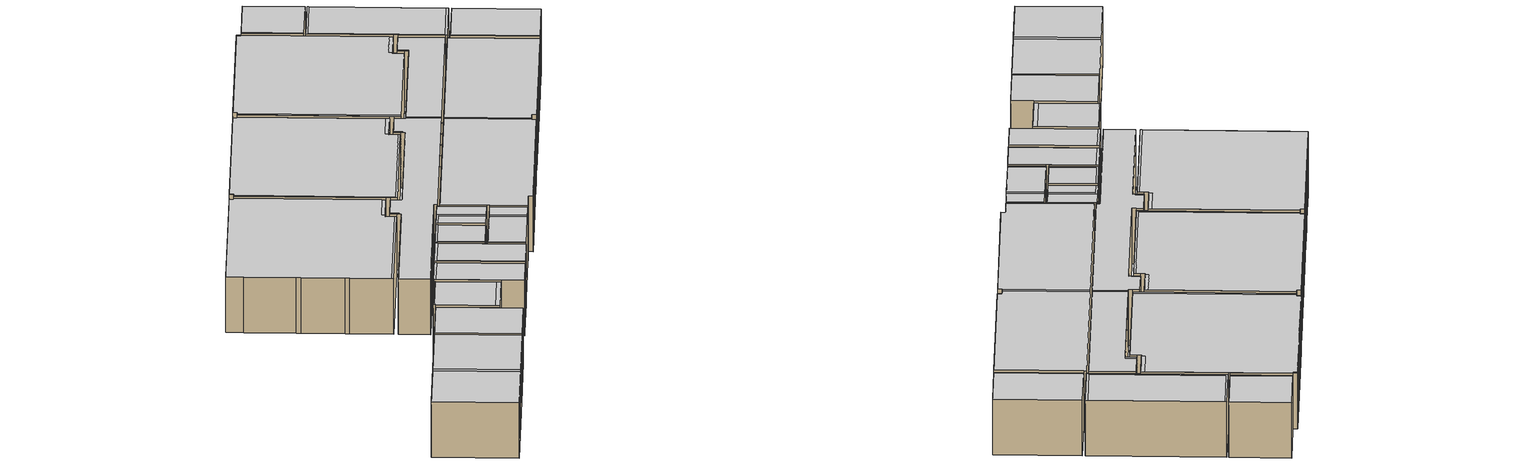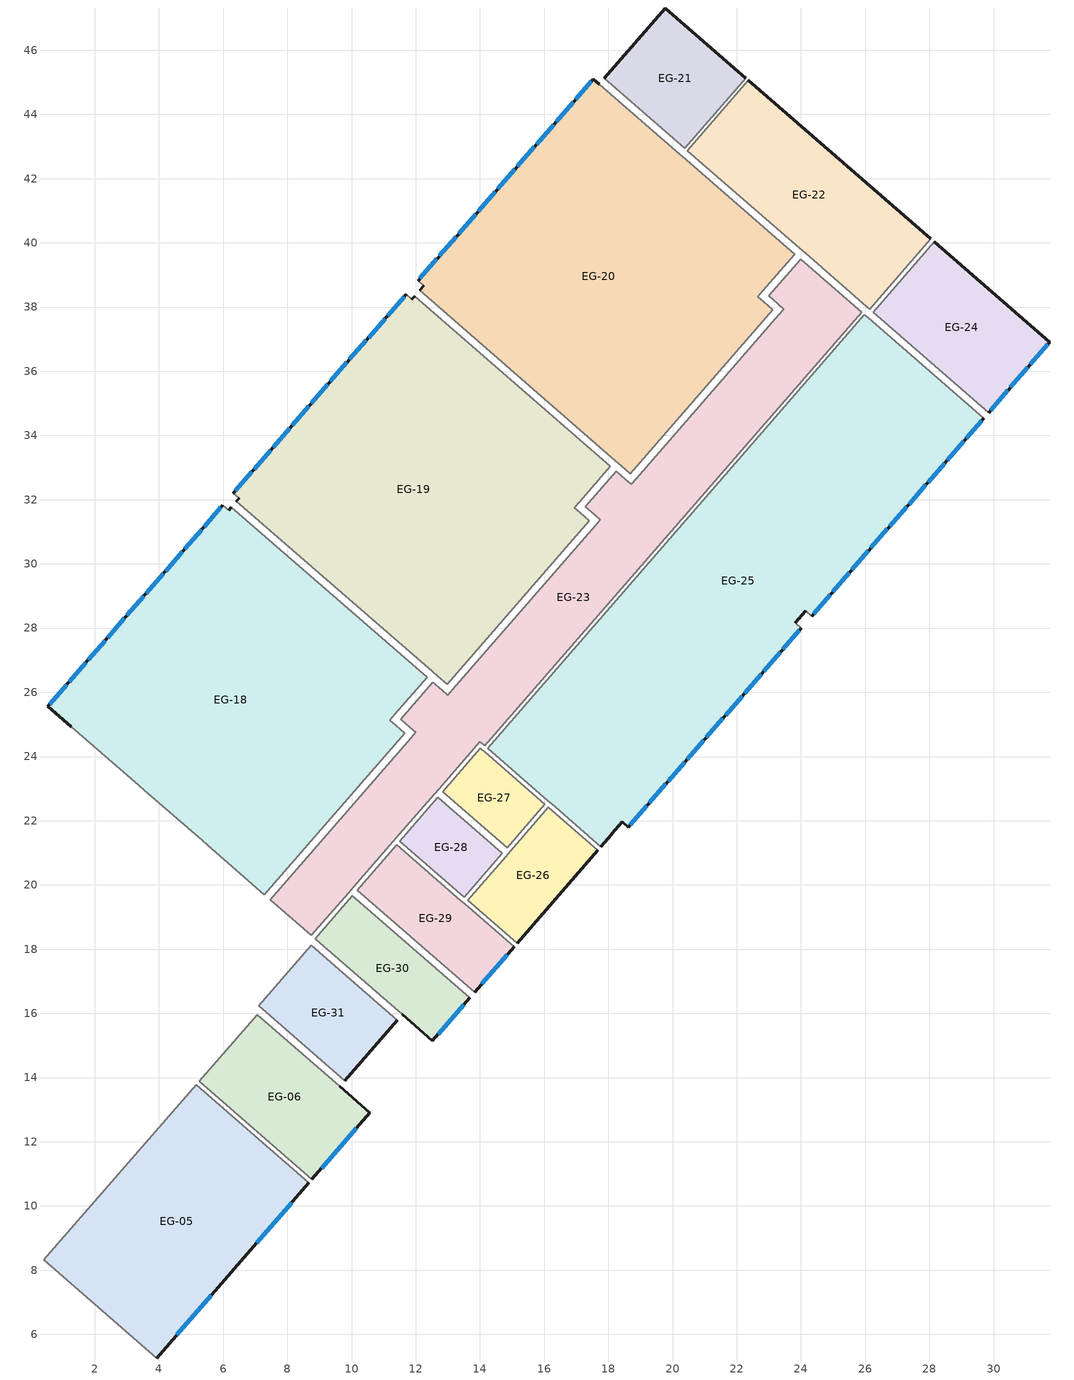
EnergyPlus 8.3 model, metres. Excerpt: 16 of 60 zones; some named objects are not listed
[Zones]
EG-06
 floor ground (Wermsdorf_Bodenplatte_U_0_216): 8.77,10.83 5.26,13.89 7.06,15.96 10.57,12.91 z0.01
 wall outside (Wermsdorf_Aussenwand_U_0_158): 8.77,10.83 10.57,12.91 9.64,13.72 z0.01:3.39
 wall to EG-05 (Wermsdorf_Innenwand_15cm_U_1_94): 5.26,13.89 8.77,10.83 z0.01:3.39
 wall to EG-02 (Wermsdorf_Innenwand_24cm_U_1_56): 7.06,15.96 5.26,13.89 z0.01:3.39
 wall to EG-31 (Wermsdorf_Innenwand_24cm_U_1_56): 9.64,13.72 7.06,15.96 z0.01:3.39
 window (Wermsdorf_Fenster_U_1_0): 9.07,11.18 10.15,12.43 z0.7:2.84
 ceiling to OG-02 (Wermsdorf_Innendecke_39cm_U_2_24): 10.57,12.91 7.06,15.96 5.26,13.89 8.77,10.83 z3.39
EG-05
 floor ground (Wermsdorf_Bodenplatte_U_0_216): 3.93,5.26 0.41,8.32 5.16,13.78 8.67,10.72 z0.01
 wall outside (Wermsdorf_Aussenwand_U_0_158): 3.93,5.26 8.67,10.72 z0.01:3.39
 wall to EG-03 (Wermsdorf_Innenwand_15cm_U_1_94): 0.41,8.32 3.93,5.26 z0.01:3.39
 wall to EG-02 (Wermsdorf_Innenwand_24cm_U_1_56): 5.16,13.78 0.41,8.32 z0.01:3.39
 window (Wermsdorf_Fenster_U_1_0): 4.55,5.98 5.63,7.23 / 7.05,8.86 8.13,10.1 z0.7:2.84
 ceiling adiabatic (Wermsdorf_Innendecke_39cm_U_2_24): 2.57,10.8 6.09,7.75 6.24,7.93 2.73,10.98 z3.39
 ceiling to OG-02 (Wermsdorf_Innendecke_39cm_U_2_24_REV_): 8.67,10.72 5.16,13.78 2.73,10.98 6.24,7.93 z3.39
 ceiling to OG-03 (Wermsdorf_Innendecke_39cm_U_2_24_REV_): 3.93,5.26 6.09,7.75 2.57,10.8 0.41,8.32 z3.39
EG-29
 floor ground (Wermsdorf_Bodenplatte_U_0_216): 10.18,19.84 11.41,21.25 15.06,18.07 13.83,16.66 z0.01
 wall outside (Wermsdorf_Aussenwand_U_0_158): 13.83,16.66 15.06,18.07 z0.01:3.39
 wall to EG-30 (Wermsdorf_Innenwand_24cm_U_1_56): 10.18,19.84 13.83,16.66 z0.01:3.39
 wall to EG-23 (Wermsdorf_Innenwand_15cm_U_1_94): 11.41,21.25 10.18,19.84 z0.01:3.39
 wall adiabatic (Wermsdorf_Innenwand_15cm_U_1_94): 13.52,19.41 13.41,19.51 z0.01:3.39
 wall to EG-26 (Wermsdorf_Innenwand_15cm_U_1_94): 15.06,18.07 13.52,19.41 z0.01:3.39
 wall to EG-28 (Wermsdorf_Innenwand_15cm_U_1_94): 13.41,19.51 11.41,21.25 z0.01:3.39
 window (Wermsdorf_Fenster_U_1_0): 14.06,16.92 14.85,17.83 z2.17:2.48
 ceiling adiabatic (Wermsdorf_Innendecke_39cm_U_2_24): 11.41,21.25 10.18,19.84 13.83,16.66 13.87,16.7 10.31,19.79 11.51,21.16 z3.39
 ceiling to OG-23 (Wermsdorf_Innendecke_39cm_U_2_24): 11.51,21.16 10.31,19.79 13.87,16.7 15.06,18.07 z3.39
EG-28
 floor ground (Wermsdorf_Bodenplatte_U_0_216): 13.51,19.62 11.5,21.37 12.68,22.72 14.69,20.98 z0.01
 wall to EG-23 (Wermsdorf_Innenwand_15cm_U_1_94): 12.68,22.72 11.5,21.37 z0.01:3.39
 wall to EG-26 (Wermsdorf_Innenwand_15cm_U_1_94): 13.51,19.62 14.69,20.98 z0.01:3.39
 wall to EG-27 (Wermsdorf_Innenwand_24cm_U_1_56): 14.69,20.98 12.68,22.72 z0.01:3.39
 ceiling adiabatic (Wermsdorf_Innendecke_39cm_U_2_24): 12.68,22.72 11.5,21.37 13.51,19.62 13.56,19.68 11.66,21.33 12.79,22.64 z3.39
 ceiling to OG-22 (Wermsdorf_Innendecke_39cm_U_2_24): 13.56,19.68 14.69,20.98 12.79,22.64 11.66,21.33 z3.39
EG-27
 floor ground (Wermsdorf_Bodenplatte_U_0_216): 14.02,24.25 16.02,22.51 14.85,21.16 12.84,22.9 z0.01
 wall to EG-23 (Wermsdorf_Innenwand_15cm_U_1_94): 14.06,24.22 14.02,24.25 12.84,22.9 z0.01:3.39
 wall to EG-26 (Wermsdorf_Innenwand_15cm_U_1_94): 14.85,21.16 16.02,22.51 z0.01:3.39
 wall adiabatic (Wermsdorf_Innenwand_15cm_U_1_94): 14.14,24.14 14.06,24.22 z0.01:3.39
 wall to EG-25 (Wermsdorf_Innenwand_15cm_U_1_94): 16.02,22.51 14.14,24.14 z0.01:3.39
 ceiling to OG-22 (Wermsdorf_Innendecke_39cm_U_2_24_REV_): 12.94,22.82 14.85,21.16 15.33,21.72 13.43,23.37 z3.39
 ceiling adiabatic (Wermsdorf_Innendecke_39cm_U_2_24): 15.43,21.83 13.42,23.57 12.84,22.9 12.94,22.82 13.43,23.37 15.33,21.72 z3.39
 ceiling to OG-20 (Wermsdorf_Innendecke_39cm_U_2_24): 16.02,22.51 14.02,24.25 13.42,23.57 15.43,21.83 z3.39
EG-18
 floor ground (Wermsdorf_Bodenplatte_U_0_216): 7.29,19.7 0.54,25.56 5.99,31.83 6.17,31.67 6.26,31.77 12.35,26.47 11.19,25.13 11.66,24.73 z0.01
 wall outside (Wermsdorf_Innenwand_24cm_U_1_56): 6.26,31.77 6.17,31.67 z0.01:3.39
 wall outside (Wermsdorf_Aussenwand_U_0_158): 5.99,31.83 0.54,25.56 1.27,24.93 z0.01:3.39
 wall adiabatic (Wermsdorf_Innenwand_24cm_U_1_56): 5.35,21.39 5.53,21.23 / 3.37,23.11 3.55,22.95 / 6.17,31.67 5.99,31.83 / 11.37,24.98 11.19,25.13 11.35,25.32 z0.01:3.39
 wall to EG-02 (Wermsdorf_Innenwand_24cm_U_1_56): 5.53,21.23 7.29,19.7 z0.01:3.39
 wall to EG-32 (Wermsdorf_Innenwand_24cm_U_1_56): 1.27,24.93 3.37,23.11 z0.01:3.39
 wall to EG-17 (Wermsdorf_Innenwand_24cm_U_1_56): 3.55,22.95 5.35,21.39 z0.01:3.39
 wall to EG-19 (Wermsdorf_Innenwand_24cm_U_1_56): 12.35,26.47 6.26,31.77 z0.01:3.39
 wall to EG-23 (Wermsdorf_Innenwand_24cm_U_1_56): 11.35,25.32 12.35,26.47 / 7.29,19.7 11.66,24.73 11.37,24.98 z0.01:3.39
 window (Wermsdorf_Fenster_U_1_0): 1.13,26.23 0.6,25.63 / 1.73,26.92 1.2,26.32 / 2.33,27.61 1.8,27.01 / 2.93,28.3 2.41,27.7 / 3.53,29 3.01,28.4 / 4.13,29.69 3.61,29.09 / 4.73,30.38 4.21,29.78 / 5.33,31.07 4.81,30.47 / 5.93,31.76 5.41,31.16 z0.1:2.08; 1.13,26.23 0.6,25.63 / 1.73,26.92 1.2,26.32 / 2.33,27.61 1.8,27.01 / 2.93,28.3 2.41,27.7 / 3.53,29 3.01,28.4 / 4.13,29.69 3.61,29.09 / 4.73,30.38 4.21,29.78 / 5.33,31.07 4.81,30.47 / 5.93,31.76 5.41,31.16 z2.2:3.3
 ceiling adiabatic (Wermsdorf_Innendecke_39cm_U_2_24): 7.2,19.78 7.29,19.7 11.66,24.73 11.57,24.8 z3.39; 11.26,25.22 12.35,26.47 12.19,26.61 11.1,25.36 z3.39
 ceiling to OG-14 (Wermsdorf_Innendecke_39cm_U_2_24): 0.54,25.56 7.2,19.78 11.57,24.8 11.19,25.13 11.26,25.22 11.1,25.36 12.19,26.61 6.26,31.77 6.17,31.67 5.99,31.83 z3.39
EG-19
 floor ground (Wermsdorf_Bodenplatte_U_0_216): 18.06,33.04 16.94,31.75 17.41,31.35 12.98,26.25 6.42,31.95 6.5,32.05 6.32,32.2 11.7,38.39 11.88,38.24 11.97,38.34 z0.01
 wall outside (Wermsdorf_Innenwand_24cm_U_1_56): 11.97,38.34 11.88,38.24 / 6.5,32.05 6.42,31.95 z0.01:3.39
 wall outside (Wermsdorf_Aussenwand_U_0_158): 11.7,38.39 6.32,32.2 z0.01:3.39
 wall adiabatic (Wermsdorf_Innenwand_24cm_U_1_56): 11.88,38.24 11.7,38.39 / 12.51,26.65 12.69,26.5 / 6.32,32.2 6.5,32.05 / 17.13,31.6 16.94,31.75 17.1,31.94 z0.01:3.39
 wall to EG-23 (Wermsdorf_Innenwand_24cm_U_1_56): 12.69,26.5 12.98,26.25 17.41,31.35 17.13,31.6 / 17.1,31.94 18.06,33.04 z0.01:3.39
 wall to EG-20 (Wermsdorf_Innenwand_24cm_U_1_56): 18.06,33.04 11.97,38.34 z0.01:3.39
 window (Wermsdorf_Fenster_U_1_0): 6.89,32.86 6.38,32.27 / 7.48,33.55 6.97,32.96 / 8.08,34.23 7.56,33.64 / 8.67,34.91 8.16,34.32 / 9.26,35.59 8.75,35 / 9.86,36.28 9.34,35.69 / 10.45,36.96 9.94,36.37 / 11.05,37.64 10.53,37.05 / 11.64,38.33 11.12,37.73 z0.1:2.08; 6.89,32.86 6.38,32.27 / 7.48,33.55 6.97,32.96 / 8.08,34.23 7.56,33.64 / 8.67,34.91 8.16,34.32 / 9.26,35.59 8.75,35 / 9.86,36.28 9.34,35.69 / 10.45,36.96 9.94,36.37 / 11.05,37.64 10.53,37.05 / 11.64,38.33 11.12,37.73 z2.2:3.3
 ceiling adiabatic (Wermsdorf_Innendecke_39cm_U_2_24): 16.84,31.93 16.99,31.81 18.06,33.04 17.91,33.17 z3.39; 12.98,26.25 17.41,31.35 17.32,31.43 12.94,26.39 6.47,32.01 6.42,31.95 z3.39; 6.54,32.09 6.36,32.25 6.32,32.2 6.5,32.05 z3.39
 ceiling to OG-15 (Wermsdorf_Innendecke_39cm_U_2_24): 16.84,31.93 17.91,33.17 11.97,38.34 11.88,38.24 11.7,38.39 6.36,32.25 6.54,32.09 6.47,32.01 12.94,26.39 17.32,31.43 16.94,31.75 16.99,31.81 z3.39
EG-20
 floor ground (Wermsdorf_Bodenplatte_U_0_216): 17.53,45.1 23.8,39.65 22.65,38.32 23.12,37.91 18.69,32.81 12.12,38.52 12.25,38.67 12.07,38.83 z0.01
 wall outside (Wermsdorf_Innenwand_24cm_U_1_56): 12.25,38.67 12.12,38.52 z0.01:3.39
 wall outside (Wermsdorf_Aussenwand_U_0_158): 17.71,44.94 17.53,45.1 12.07,38.83 z0.01:3.39
 wall adiabatic (Wermsdorf_Innenwand_24cm_U_1_56): 18.22,33.22 18.4,33.06 / 12.07,38.83 12.25,38.67 / 20.3,42.69 20.23,42.76 / 22.83,38.16 22.65,38.32 22.81,38.5 z0.01:3.39
 wall to EG-23 (Wermsdorf_Innenwand_24cm_U_1_56): 18.4,33.06 18.69,32.81 23.12,37.91 22.83,38.16 / 22.81,38.5 23.8,39.65 z0.01:3.39
 wall to EG-22 (Wermsdorf_Innenwand_24cm_U_1_56): 23.8,39.65 20.3,42.69 z0.01:3.39
 wall to EG-21 (Wermsdorf_Innenwand_24cm_U_1_56): 20.23,42.76 17.71,44.94 z0.01:3.39
 window (Wermsdorf_Fenster_U_1_0): 12.66,39.5 12.13,38.89 / 13.27,40.2 12.74,39.59 / 13.87,40.89 13.34,40.29 / 14.48,41.59 13.95,40.99 / 15.08,42.29 14.56,41.68 / 15.69,42.99 15.16,42.38 / 16.3,43.68 15.77,43.08 / 16.9,44.38 16.38,43.78 / 17.47,45.03 16.98,44.47 z0.1:2.08; 12.66,39.5 12.13,38.89 / 13.27,40.2 12.74,39.59 / 13.87,40.89 13.34,40.29 / 14.48,41.59 13.95,40.99 / 15.08,42.29 14.56,41.68 / 15.69,42.99 15.16,42.38 / 16.3,43.68 15.77,43.08 / 16.9,44.38 16.38,43.78 / 17.47,45.03 16.98,44.47 z2.2:3.3
 ceiling adiabatic (Wermsdorf_Innendecke_39cm_U_2_24): 23.8,39.65 23.66,39.78 22.57,38.52 22.72,38.39 z3.39; 17.65,44.87 17.71,44.94 17.53,45.1 17.46,45.03 z3.39; 12.09,38.85 12.07,38.83 12.25,38.67 12.27,38.69 z3.39; 18.77,32.91 12.21,38.61 12.12,38.52 18.69,32.81 z3.39
 ceiling to OG-16 (Wermsdorf_Innendecke_39cm_U_2_24): 22.57,38.52 23.66,39.78 17.71,44.94 17.65,44.87 17.46,45.03 12.09,38.85 12.27,38.69 12.21,38.61 18.77,32.91 23.12,37.91 22.65,38.32 22.72,38.39 z3.39
EG-21
 floor ground (Wermsdorf_Bodenplatte_U_0_216): 19.77,47.31 22.29,45.13 20.38,42.94 17.87,45.13 z0.01
 wall outside (Wermsdorf_Aussenwand_U_0_158): 22.29,45.13 19.77,47.31 17.87,45.13 z0.01:3.39
 wall to EG-22 (Wermsdorf_Innenwand_15cm_U_1_94): 20.38,42.94 22.29,45.13 z0.01:3.39
 ceiling adiabatic (Wermsdorf_Innendecke_39cm_U_2_24): 20.44,43 17.92,45.19 17.87,45.13 20.38,42.94 z3.39
 ceiling to OG-17 (Wermsdorf_Innendecke_39cm_U_2_24): 22.29,45.13 19.77,47.31 17.92,45.19 20.44,43 z3.39
EG-22
 floor ground (Wermsdorf_Bodenplatte_U_0_216): 28.04,40.13 26.14,37.94 20.46,42.87 22.36,45.06 z0.01
 wall outside (Wermsdorf_Aussenwand_U_0_158): 28.04,40.13 22.36,45.06 z0.01:3.39
 wall adiabatic (Wermsdorf_Innenwand_24cm_U_1_56): 23.96,39.83 24.14,39.67 / 26.05,38.01 26.14,37.94 z0.01:3.39
 wall to EG-23 (Wermsdorf_Innenwand_24cm_U_1_56): 24.14,39.67 26.05,38.01 z0.01:3.39
 wall to EG-24 (Wermsdorf_Innenwand_15cm_U_1_94): 26.14,37.94 28.04,40.13 z0.01:3.39
 ceiling adiabatic (Wermsdorf_Innendecke_39cm_U_2_24): 20.46,42.87 26.14,37.94 28.04,40.13 27.94,40.21 26.09,38.08 20.58,42.87 22.43,45 22.36,45.06 z3.39
 ceiling to OG-18 (Wermsdorf_Innendecke_39cm_U_2_24): 27.94,40.21 22.43,45 20.58,42.87 26.09,38.08 z3.39
EG-30
 floor ground (Wermsdorf_Bodenplatte_U_0_216): 10.02,19.66 13.68,16.48 12.52,15.15 8.87,18.33 z0.01
 wall outside (Wermsdorf_Aussenwand_U_0_158): 11.59,15.97 12.52,15.15 13.68,16.48 z0.01:3.39
 wall adiabatic (Wermsdorf_Innenwand_24cm_U_1_56): 8.87,18.33 8.9,18.3 z0.01:3.39
 wall to EG-31 (Wermsdorf_Innenwand_24cm_U_1_56): 8.9,18.3 11.59,15.97 z0.01:3.39
 wall to EG-23 (Wermsdorf_Innenwand_15cm_U_1_94): 10.02,19.66 8.87,18.33 z0.01:3.39
 window (Wermsdorf_Fenster_U_1_0): 12.7,15.36 13.49,16.27 z2.17:2.48
 ceiling adiabatic (Wermsdorf_Innendecke_39cm_U_2_24): 10.12,19.57 10.02,19.66 8.87,18.33 8.97,18.24 z3.39
 ceiling to OG-24 (Wermsdorf_Innendecke_39cm_U_2_24): 12.52,15.15 13.68,16.48 10.12,19.57 8.97,18.24 z3.39
EG-31
 floor ground (Wermsdorf_Bodenplatte_U_0_216): 11.43,15.78 9.79,13.9 7.11,16.24 8.75,18.12 z0.01
 wall outside (Wermsdorf_Aussenwand_U_0_158): 9.79,13.9 11.43,15.78 z0.01:3.39
 wall adiabatic (Wermsdorf_Innenwand_24cm_U_1_56): 7.11,16.24 7.22,16.15 z0.01:3.39
 wall to EG-02 (Wermsdorf_Innenwand_24cm_U_1_56): 8.75,18.12 7.11,16.24 z0.01:3.39
 ceiling adiabatic (Wermsdorf_Innendecke_39cm_U_2_24): 7.17,16.18 8.81,18.06 8.75,18.12 8.48,17.81 8.51,17.79 7.14,16.22 z3.39; 9.61,14.06 9.79,13.9 11.43,15.78 11.25,15.94 z3.39
 ceiling to OG-01 (Wermsdorf_Innendecke_39cm_U_2_24): 7.14,16.22 8.51,17.79 8.48,17.81 7.11,16.24 z3.39
 ceiling to OG-02 (Wermsdorf_Innendecke_39cm_U_2_24_REV_): 11.25,15.94 8.81,18.06 7.17,16.18 9.61,14.06 z3.39
EG-23
 floor ground (Wermsdorf_Bodenplatte_U_0_216): 25.89,37.83 14.16,24.33 14,24.47 8.75,18.43 7.47,19.54 12,24.75 11.53,25.16 12.53,26.31 13,25.91 17.75,31.37 17.28,31.78 18.24,32.88 18.71,32.47 23.46,37.94 22.99,38.34 23.99,39.49 z0.01
 wall adiabatic (Wermsdorf_Innenwand_15cm_U_1_94): 11.29,21.35 11.39,21.46 / 9.91,19.76 10.06,19.94 / 12.57,22.82 12.73,23 / 13.9,24.35 14,24.47 14.11,24.37 z0.01:3.39
 wall adiabatic (Wermsdorf_Innenwand_24cm_U_1_56): 13.16,26.09 13,25.91 12.82,26.07 / 18.87,32.65 18.71,32.47 18.53,32.63 / 11.81,24.91 12,24.75 11.84,24.57 / 17.57,31.53 17.75,31.37 17.59,31.19 / 23.28,38.1 23.46,37.94 23.3,37.76 z0.01:3.39
 wall to EG-02 (Wermsdorf_Innenwand_24cm_U_1_56): 7.47,19.54 8.75,18.43 z0.01:3.39
 wall to EG-25 (Wermsdorf_Innenwand_24cm_U_1_56): 14.16,24.33 25.89,37.83 z0.01:3.39
 ceiling adiabatic (Wermsdorf_Innendecke_39cm_U_2_24): 18.79,32.57 20.23,31.32 20.3,31.41 18.87,32.65 23.52,38.01 23.05,38.42 22.99,38.34 23.46,37.94 z3.39; 17.33,31.83 17.28,31.78 17.66,31.45 17.71,31.5 z3.39; 11.53,25.16 11.91,24.83 11.98,24.92 11.6,25.24 z3.39
 ceiling to OG-20 (Wermsdorf_Innendecke_39cm_U_2_24): 14.16,24.33 20.23,31.32 18.79,32.57 18.71,32.47 18.24,32.88 17.33,31.83 17.71,31.5 17.66,31.45 17.75,31.37 13,25.91 12.53,26.31 11.6,25.24 11.98,24.92 11.91,24.83 12,24.75 7.47,19.54 8.75,18.43 14,24.47 z3.39
 ceiling to OG-21 (Wermsdorf_Innendecke_39cm_U_2_24): 20.3,31.41 25.89,37.83 23.99,39.49 23.05,38.42 23.52,38.01 18.87,32.65 z3.39
EG-24
 floor ground (Wermsdorf_Bodenplatte_U_0_216): 29.85,34.71 26.25,37.84 28.15,40.03 31.75,36.9 z0.01
 wall outside (Wermsdorf_Aussenwand_U_0_158): 29.85,34.71 31.75,36.9 28.15,40.03 z0.01:3.39
 wall to EG-25 (Wermsdorf_Innenwand_24cm_U_1_56): 26.25,37.84 29.85,34.71 z0.01:3.39
 window (Wermsdorf_Fenster_U_1_0): 29.9,34.78 30.45,35.41 / 30.53,35.5 31.07,36.12 / 31.15,36.21 31.69,36.84 z0.1:2.08; 29.9,34.78 30.45,35.41 / 30.53,35.5 31.07,36.12 / 31.15,36.21 31.69,36.84 z2.2:3.3
 ceiling adiabatic (Wermsdorf_Innendecke_39cm_U_2_24): 29.85,34.71 29.9,34.77 26.3,37.9 26.25,37.84 z3.39
 ceiling to OG-19 (Wermsdorf_Innendecke_39cm_U_2_24): 31.75,36.9 28.15,40.03 26.3,37.9 29.9,34.77 z3.39
EG-26
 floor ground (Wermsdorf_Bodenplatte_U_0_216): 13.62,19.53 16.13,22.41 17.67,21.08 15.16,18.19 z0.01
 wall outside (Wermsdorf_Aussenwand_U_0_158): 15.16,18.19 17.67,21.08 z0.01:3.39
 wall adiabatic (Wermsdorf_Innenwand_15cm_U_1_94): 14.96,21.06 14.8,20.88 z0.01:3.39
 wall to EG-25 (Wermsdorf_Innenwand_15cm_U_1_94): 17.67,21.08 16.13,22.41 z0.01:3.39
 ceiling adiabatic (Wermsdorf_Innendecke_39cm_U_2_24): 13.62,19.53 15.16,18.19 15.21,18.24 13.67,19.58 z3.39; 17.08,20.4 15.54,21.73 15.44,21.62 16.98,20.28 z3.39
 ceiling to OG-22 (Wermsdorf_Innendecke_39cm_U_2_24_REV_): 15.21,18.24 16.98,20.28 15.44,21.62 13.67,19.58 z3.39
 ceiling to OG-20 (Wermsdorf_Innendecke_39cm_U_2_24): 17.08,20.4 17.67,21.08 16.13,22.41 15.54,21.73 z3.39
EG-25
 floor ground (Wermsdorf_Bodenplatte_U_0_216): 14.24,24.26 25.98,37.76 29.69,34.53 24.33,28.37 24.15,28.54 23.82,28.16 24.01,28 18.62,21.8 18.43,21.97 18.1,21.59 18.11,21.58 17.77,21.19 z0.01
 wall outside (Wermsdorf_Aussenwand_U_0_158): 23.82,28.16 24.15,28.54 / 18.1,21.59 18.43,21.97 18.62,21.8 24.01,28 / 17.77,21.19 18.11,21.58 / 24.33,28.37 29.69,34.53 z0.01:3.39
 wall adiabatic (Wermsdorf_Aussenwand_U_0_158): 24.01,28 23.82,28.16 / 24.15,28.54 24.33,28.37 z0.01:3.39
 wall adiabatic (Wermsdorf_Innenwand_24cm_U_1_56): 18.11,21.58 18.1,21.59 / 26.09,37.66 25.98,37.76 z0.01:3.39
 wall adiabatic (Wermsdorf_Innenwand_15cm_U_1_94): 16.12,22.63 16.23,22.53 z0.01:3.39
 window (Wermsdorf_Fenster_U_1_0): 18.68,21.87 19.19,22.46 / 19.27,22.55 19.79,23.15 / 19.87,23.24 20.38,23.83 / 20.46,23.92 20.98,24.51 / 21.06,24.6 21.57,25.2 / 21.65,25.29 22.16,25.88 / 22.24,25.97 22.76,26.56 / 22.84,26.65 23.35,27.25 / 23.43,27.34 23.95,27.93 / 24.39,28.44 24.91,29.04 / 24.99,29.13 25.5,29.72 / 25.58,29.81 26.1,30.4 / 26.18,30.49 26.69,31.09 / 26.77,31.18 27.29,31.77 / 27.37,31.86 27.88,32.46 / 27.96,32.55 28.48,33.14 / 28.56,33.23 29.07,33.83 / 29.15,33.92 29.63,34.47 z0.1:2.08; 18.68,21.87 19.19,22.46 / 19.27,22.55 19.79,23.15 / 19.87,23.24 20.38,23.83 / 20.46,23.92 20.98,24.51 / 21.06,24.6 21.57,25.2 / 21.65,25.29 22.16,25.88 / 22.24,25.97 22.76,26.56 / 22.84,26.65 23.35,27.25 / 23.43,27.34 23.95,27.93 / 24.39,28.44 24.91,29.04 / 24.99,29.13 25.5,29.72 / 25.58,29.81 26.1,30.4 / 26.18,30.49 26.69,31.09 / 26.77,31.18 27.29,31.77 / 27.37,31.86 27.88,32.46 / 27.96,32.55 28.48,33.14 / 28.56,33.23 29.07,33.83 / 29.15,33.92 29.63,34.47 z2.2:3.3
 ceiling adiabatic (Wermsdorf_Innendecke_39cm_U_2_24): 23.91,28.27 20.39,31.33 20.32,31.24 23.84,28.18 z3.39; 24.15,28.53 24.33,28.37 24.34,28.38 24.16,28.54 z3.39
 ceiling to OG-20 (Wermsdorf_Innendecke_39cm_U_2_24): 20.32,31.24 14.24,24.26 17.77,21.19 18.11,21.58 18.1,21.59 18.43,21.97 18.62,21.8 24.01,28 23.82,28.16 23.84,28.18 z3.39
 ceiling to OG-21 (Wermsdorf_Innendecke_39cm_U_2_24_REV_): 29.69,34.53 25.98,37.76 20.39,31.33 23.91,28.27 24.15,28.54 24.15,28.53 24.16,28.54 24.34,28.38 z3.39
[Building]
BIM HVACTool Building: 0, Country, 0.4, 0.05, FullExterior, 25, 6
[Site:Location]
Berlin: 51.072, 14.946, 1, 0
[SizingPeriod:DesignDay]
Summer Design Day: 7, 15, SummerDesignDay, 30, 10, DefaultMultipliers, , WetBulb, 18.4042, , 0.0133407, 64271.8, 0, 100582, 0, 0, No, No, Yes, ASHRAEClearSky
Winter Design Day: 1, 15, WinterDesignDay, -14, 0, DefaultMultipliers, , WetBulb, -22.0991, , 0.000649804, -12467.9, 0, 100582, 0, 0, No, No, No, ASHRAEClearSky
[Site:GroundTemperature:BuildingSurface]
10, 10, 10, 10, 10, 10, 10, 10, 10, 10, 10, 10
[Site:GroundTemperature:Deep]
10, 10, 10, 10, 10, 10, 10, 10, 10, 10, 10, 10
[Material]
Sand_und_Kies_50mm_1: MediumRough, 0.05, 2, 1950, 1045, 0.9, 0.6, 0.6
Schaumglas__100mm_1: Rough, 0.1, 0.06, 130, 850, 0.001, 0.001, 0.001
Beton_armiert_(mit_2__Stahl)_3000mm_1: Rough, 3, 2.5, 2400, 1000, 0.001, 0.001, 0.001
ISOVER_EPS_035_Fassadendaemmplatte_100mm_1: Rough, 0.1, 0.035, 25, 1450, 0.001, 0.001, 0.001
Zementestrich_DIN_EN_ISO_137912012-08_80mm_1: Rough, 0.08, 1.4, 2000, 850, 0.001, 0.001, 0.001
Fliesen_mit_Moertel_10mm_1: MediumRough, 0.01, 1, 2000, 900, 0.9, 0.6, 0.6
Kalkzementputz_II_20mm_1: MediumRough, 0.02, 0.8, 1900, 900, 0.9, 0.6, 0.6
Ytong_Mineralschaum_Multipor_2004_280mm_1: Rough, 0.28, 0.0483, 115.2, 1292.35, 0.001, 0.001, 0.001
Kalksandstein_240mm_1: Rough, 0.24, 0.7787, 1754.62, 850, 0.001, 0.001, 0.001
Kalkzementputz_II_2_25mm: MediumRough, 0.025, 0.8, 1900, 900, 0.9, 0.6, 0.6
Kalkstein__extra_weich_165mm_1: Rough, 0.165, 0.85, 1600, 1000, 0.001, 0.001, 0.001
Dachziegel_Ton_10mm_1: MediumRough, 0.01, 1, 2000, 800, 0.9, 0.6, 0.6
Beton_armiert_(mit_2__Stahl)_1_300mm: MediumRough, 0.3, 2.5, 2400, 1000, 0.9, 0.6, 0.6
Kalkstein__extra_weich_6_270mm: Rough, 0.27, 0.85, 1600, 1000, 0.001, 0.001, 0.001
[WindowMaterial:SimpleGlazingSystem]
Wermsdorf_Fenster_U_1_0: 1, 0.5
[Construction]
Wermsdorf_Bodenplatte_U_0_216: Sand_und_Kies_50mm_1, Schaumglas__100mm_1, Beton_armiert_(mit_2__Stahl)_3000mm_1, ISOVER_EPS_035_Fassadendaemmplatte_100mm_1, Zementestrich_DIN_EN_ISO_137912012-08_80mm_1, Fliesen_mit_Moertel_10mm_1
Wermsdorf_Aussenwand_U_0_158: Kalkzementputz_II_20mm_1, Ytong_Mineralschaum_Multipor_2004_280mm_1, Kalksandstein_240mm_1, Kalkzementputz_II_20mm_1
Wermsdorf_Fenster_U_1_0: Wermsdorf_Fenster_U_1_0
Wermsdorf_Innenwand_15cm_U_1_94: Kalkzementputz_II_2_25mm, Kalkstein__extra_weich_165mm_1, Kalkzementputz_II_2_25mm
Wermsdorf_Innendecke_39cm_U_2_24: Dachziegel_Ton_10mm_1, Zementestrich_DIN_EN_ISO_137912012-08_80mm_1, Beton_armiert_(mit_2__Stahl)_1_300mm
Wermsdorf_Innenwand_24cm_U_1_56: Kalkzementputz_II_2_25mm, Kalkstein__extra_weich_6_270mm, Kalkzementputz_II_2_25mm
Wermsdorf_Innendecke_39cm_U_2_24_REV_: Beton_armiert_(mit_2__Stahl)_1_300mm, Zementestrich_DIN_EN_ISO_137912012-08_80mm_1, Dachziegel_Ton_10mm_1
[ZoneControl:Thermostat]
EG-06Thermo: EG-06, controlDualSetpointSchedule, ThermostatSetpoint:DualSetpoint, EG-10ThermoSetpoint
EG-05Thermo: EG-05, controlDualSetpointSchedule, ThermostatSetpoint:DualSetpoint, EG-05ThermoSetpoint
EG-29Thermo: EG-29, controlDualSetpointSchedule, ThermostatSetpoint:DualSetpoint, EG-10ThermoSetpoint
EG-28Thermo: EG-28, controlDualSetpointSchedule, ThermostatSetpoint:DualSetpoint, EG-10ThermoSetpoint
EG-27Thermo: EG-27, controlDualSetpointSchedule, ThermostatSetpoint:DualSetpoint, EG-10ThermoSetpoint
EG-18Thermo: EG-18, controlDualSetpointSchedule, ThermostatSetpoint:DualSetpoint, EG-05ThermoSetpoint
EG-19Thermo: EG-19, controlDualSetpointSchedule, ThermostatSetpoint:DualSetpoint, EG-05ThermoSetpoint
EG-20Thermo: EG-20, controlDualSetpointSchedule, ThermostatSetpoint:DualSetpoint, EG-05ThermoSetpoint
EG-21Thermo: EG-21, controlDualSetpointSchedule, ThermostatSetpoint:DualSetpoint, EG-10ThermoSetpoint
EG-22Thermo: EG-22, controlDualSetpointSchedule, ThermostatSetpoint:DualSetpoint, EG-10ThermoSetpoint
EG-30Thermo: EG-30, controlDualSetpointSchedule, ThermostatSetpoint:DualSetpoint, EG-10ThermoSetpoint
EG-31Thermo: EG-31, controlDualSetpointSchedule, ThermostatSetpoint:DualSetpoint, EG-10ThermoSetpoint
EG-23Thermo: EG-23, controlDualSetpointSchedule, ThermostatSetpoint:DualSetpoint, EG-10ThermoSetpoint
EG-24Thermo: EG-24, controlDualSetpointSchedule, ThermostatSetpoint:DualSetpoint, EG-10ThermoSetpoint
EG-26Thermo: EG-26, controlDualSetpointSchedule, ThermostatSetpoint:DualSetpoint, EG-10ThermoSetpoint
EG-25Thermo: EG-25, controlDualSetpointSchedule, ThermostatSetpoint:DualSetpoint, EG-25ThermoSetpoint
[ThermostatSetpoint:DualSetpoint]
EG-10ThermoSetpoint: Heizsollwerttemperatur01, Kuehlsollwerttemperatur01
EG-05ThermoSetpoint: Heizsollwerttemperatur08, Kuehlsollwerttemperatur08
EG-25ThermoSetpoint: Heizsollwerttemperatur06, Kuehlsollwerttemperatur06
[Zone equipment]
EG-06: EG-06Ideal
EG-05: EG-05Ideal
EG-29: EG-29Ideal
EG-28: EG-28Ideal
EG-27: EG-27Ideal
EG-18: EG-18Ideal
EG-19: EG-19Ideal
EG-20: EG-20Ideal
EG-21: EG-21Ideal
EG-22: EG-22Ideal
EG-30: EG-30Ideal
EG-31: EG-31Ideal
EG-23: EG-23Ideal
EG-24: EG-24Ideal
EG-26: EG-26Ideal
EG-25: EG-25Ideal
[Daylighting:Controls]
EG-06: 1, 7.91289, 13.4069, 0.79966, 0, 0, 0, 0.8, 0, 300, 0, 1, 0, 22, 0, 0, 4, 1
EG-05: 1, 4.40626, 9.37294, 0.79966, 0, 0, 0, 0.8, 0, 300, 0, 1, 0, 22, 0, 0, 4, 1
EG-29: 1, 12.6848, 18.9382, 0.79966, 0, 0, 0, 0.8, 0, 200, 0, 1, 0, 22, 0, 0, 4, 1
EG-28: 1, 13.2364, 21.1899, 0.82034, 0, 0, 0, 0.8, 0, 200, 0, 1, 0, 22, 0, 0, 4, 1
EG-27: 1, 14.1332, 22.3763, 0.79966, 0, 0, 0, 0.8, 0, 200, 0, 1, 0, 22, 0, 0, 4, 1
EG-18: 1, 6.63604, 25.8604, 0.79966, 0, 0, 0, 0.8, 0, 300, 0, 1, 0, 22, 0, 0, 4, 1
EG-19: 1, 12.3617, 32.4469, 0.79966, 0, 0, 0, 0.8, 0, 300, 0, 1, 0, 22, 0, 0, 4, 1
EG-20: 1, 18.147, 39.0125, 0.79966, 0, 0, 0, 0.8, 0, 300, 0, 1, 0, 22, 0, 0, 4, 1
EG-21: 1, 20.1018, 45.1652, 0.79966, 0, 0, 0, 0.8, 0, 100, 0, 1, 0, 22, 0, 0, 4, 1
EG-22: 1, 24.2621, 41.5488, 0.79966, 0, 0, 0, 0.8, 0, 100, 0, 1, 0, 22, 0, 0, 4, 1
EG-30: 1, 11.32, 17.3683, 0.79966, 0, 0, 0, 0.8, 0, 200, 0, 1, 0, 22, 0, 0, 4, 1
EG-31: 1, 9.20894, 16.0698, 0.79966, 0, 0, 0, 0.8, 0, 100, 0, 1, 0, 22, 0, 0, 4, 1
EG-23: 1, 17.3768, 29.0152, 0.79966, 0, 0, 0, 0.8, 0, 100, 0, 1, 0, 22, 0, 0, 4, 1
EG-24: 1, 29.0234, 37.4098, 0.79966, 0, 0, 0, 0.8, 0, 100, 0, 1, 0, 22, 0, 0, 4, 1
EG-26: 1, 15.3249, 19.9404, 0.79966, 0, 0, 0, 0.8, 0, 100, 0, 1, 0, 22, 0, 0, 4, 1
EG-25: 1, 22.1126, 29.7646, 0.79966, 0, 0, 0, 0.8, 0, 500, 0, 1, 0, 22, 0, 0, 4, 1
[Zone]
EG-06: 0, 0, 0, 0, 1, 1, 3.38, 43.27, 12.8
EG-05: 0, 0, 0, 0, 1, 1, 3.38, 113.76, 33.66
EG-29: 0, 0, 0, 0, 1, 1, 3.38, 30.65, 9.07
EG-28: 0, 0, 0, 0, 1, 1, 3.38, 16.15, 4.78
EG-27: 0, 0, 0, 0, 1, 1, 3.38, 16.05, 4.75
EG-18: 0, 0, 0, 0, 1, 1, 3.38, 250.83, 74.21
EG-19: 0, 0, 0, 0, 1, 1, 3.38, 251.72, 74.47
EG-20: 0, 0, 0, 0, 1, 1, 3.38, 253.38, 74.96
EG-21: 0, 0, 0, 0, 1, 1, 3.38, 32.67, 9.67
EG-22: 0, 0, 0, 0, 1, 1, 3.38, 73.75, 21.82
EG-30: 0, 0, 0, 0, 1, 1, 3.38, 28.82, 8.53
EG-31: 0, 0, 0, 0, 1, 1, 3.38, 29.92, 8.85
EG-23: 0, 0, 0, 0, 1, 1, 3.38, 170.61, 50.47
EG-24: 0, 0, 0, 0, 1, 1, 3.38, 46.72, 13.82
EG-26: 0, 0, 0, 0, 1, 1, 3.38, 26.4, 7.81
EG-25: 0, 0, 0, 0, 1, 1, 3.38, 295.92, 87.55
[Schedule:Compact]
controlDualSetpointSchedule: Any Number, Through: 12/31, For: ALLDAYS, Until: 24:00, 4
Heizsollwerttemperatur01: Any Number, Through: 12/31, For: WEEKDAYS SUMMERDESIGNDAY, Until: 5:00, 17, Until: 18:00, 21, Until: 24:00, 17, For: ALLOTHERDAYS, Until: 24:00, 17
Kuehlsollwerttemperatur01: Any Number, Through: 12/31, For: WEEKDAYS SUMMERDESIGNDAY, Until: 5:00, 28, Until: 18:00, 24, Until: 24:00, 28, For: ALLOTHERDAYS, Until: 24:00, 100
Heizsollwerttemperatur06: Any Number, Through: 12/31, For: SATURDAY WEEKDAYS SUMMERDESIGNDAY, Until: 6:00, 17, Until: 20:00, 21, Until: 24:00, 17, For: ALLOTHERDAYS, Until: 24:00, 17
Kuehlsollwerttemperatur06: Any Number, Through: 12/31, For: SATURDAY WEEKDAYS SUMMERDESIGNDAY, Until: 6:00, 28, Until: 20:00, 24, Until: 24:00, 28, For: ALLOTHERDAYS, Until: 24:00, 100
Heizsollwerttemperatur08: Any Number, Through: 12/31, For: MONDAY TUESDAY WEDNESDAY THURSDAY SUMMERDESIGNDAY, Until: 6:00, 17, Until: 15:00, 21, Until: 24:00, 17, For: ALLOTHERDAYS, Until: 24:00, 17
Kuehlsollwerttemperatur08: Any Number, Through: 12/31, For: MONDAY TUESDAY WEDNESDAY THURSDAY SUMMERDESIGNDAY, Until: 6:00, 28, Until: 15:00, 24, Until: 24:00, 28, For: ALLOTHERDAYS, Until: 24:00, 100
